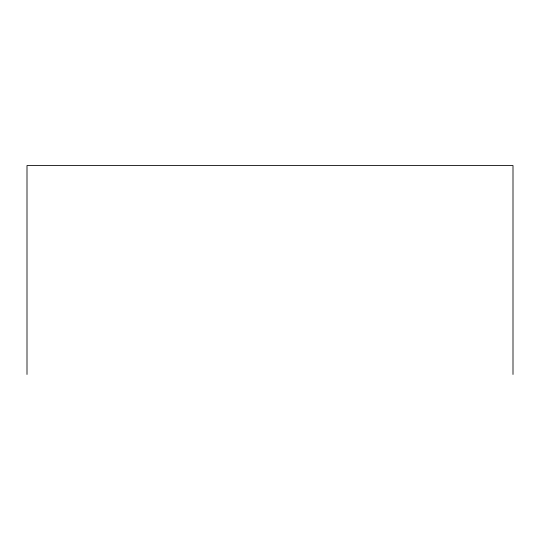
<?xml version="1.0" encoding="UTF-8"?>
<svg xmlns="http://www.w3.org/2000/svg" width="540" height="540" viewBox="0 0 540 540"><rect width="100%" height="100%" fill="white"/><g stroke="black" fill="none" stroke-linecap="round" stroke-linejoin="round"><path stroke-width="0.81" d="M513 374.45L513 165.55L27 165.55L27 374.45"/></g></svg>
